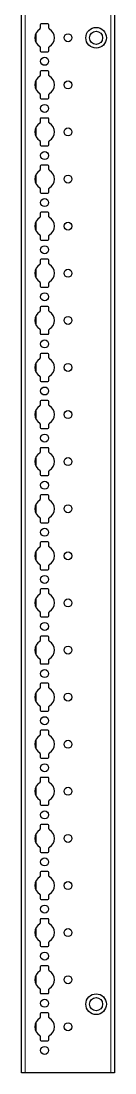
# Model space of a CAD drawing. Header units: millimetres. Extents: x -199 to 2916, y -2247 to 1507.
# Drawn here: x 2866 to 2916, y -852 to -293 of the extents above; entities that cross this region are included whole.
import ezdxf

# ---------------------------------------------------------------- set-up
doc = ezdxf.new("R2010")
doc.units = ezdxf.units.MM

msp = doc.modelspace()

# ---------------------------------------------------------------- linework, layer by layer
at = {"color": 7, "linetype": 'Continuous', "lineweight": 25}
for p, q in [((2866.15, -851.79), (2866.15, 247.21)), ((2915.85, 247.21), (2915.85, -851.79)), ((2876.2, -295.39), (2876.2, -297.27)), ((2880.3, -294.89), (2876.7, -294.89)), ((2880.8, -297.27), (2880.8, -295.39)), ((2876.2, -307.32), (2876.2, -309.19)), ((2876.7, -309.69), (2880.3, -309.69)), ((2880.8, -309.19), (2880.8, -307.32)), ((2876.2, -320.39), (2876.2, -322.27)), ((2880.3, -319.89), (2876.7, -319.89)), ((2880.8, -322.27), (2880.8, -320.39)), ((2876.2, -332.32), (2876.2, -334.19)), ((2876.7, -334.69), (2880.3, -334.69)), ((2880.8, -334.19), (2880.8, -332.32)), ((2876.2, -345.39), (2876.2, -347.27)), ((2880.3, -344.89), (2876.7, -344.89)), ((2880.8, -347.27), (2880.8, -345.39)), ((2876.2, -357.32), (2876.2, -359.19)), ((2880.8, -359.19), (2880.8, -357.32)), ((2876.7, -359.69), (2880.3, -359.69)), ((2876.2, -370.39), (2876.2, -372.27)), ((2880.3, -369.89), (2876.7, -369.89)), ((2880.8, -372.27), (2880.8, -370.39)), ((2876.2, -382.32), (2876.2, -384.19)), ((2876.7, -384.69), (2880.3, -384.69)), ((2880.8, -384.19), (2880.8, -382.32)), ((2876.2, -395.39), (2876.2, -397.27)), ((2880.3, -394.89), (2876.7, -394.89)), ((2880.8, -397.27), (2880.8, -395.39)), ((2876.2, -407.32), (2876.2, -409.19)), ((2880.8, -409.19), (2880.8, -407.32)), ((2876.7, -409.69), (2880.3, -409.69)), ((2876.2, -420.39), (2876.2, -422.27)), ((2880.3, -419.89), (2876.7, -419.89)), ((2880.8, -422.27), (2880.8, -420.39)), ((2876.2, -432.32), (2876.2, -434.19)), ((2876.7, -434.69), (2880.3, -434.69)), ((2880.8, -434.19), (2880.8, -432.32)), ((2876.2, -445.39), (2876.2, -447.27)), ((2880.3, -444.89), (2876.7, -444.89)), ((2880.8, -447.27), (2880.8, -445.39)), ((2876.2, -457.32), (2876.2, -459.19)), ((2880.8, -459.19), (2880.8, -457.32)), ((2876.7, -459.69), (2880.3, -459.69)), ((2876.2, -470.39), (2876.2, -472.27)), ((2880.3, -469.89), (2876.7, -469.89)), ((2880.8, -472.27), (2880.8, -470.39)), ((2876.2, -482.32), (2876.2, -484.19)), ((2876.7, -484.69), (2880.3, -484.69)), ((2880.8, -484.19), (2880.8, -482.32)), ((2876.2, -495.39), (2876.2, -497.27)), ((2880.3, -494.89), (2876.7, -494.89)), ((2880.8, -497.27), (2880.8, -495.39)), ((2876.2, -507.32), (2876.2, -509.19)), ((2880.8, -509.19), (2880.8, -507.32)), ((2876.7, -509.69), (2880.3, -509.69)), ((2876.2, -520.39), (2876.2, -522.27)), ((2880.3, -519.89), (2876.7, -519.89)), ((2880.8, -522.27), (2880.8, -520.39)), ((2876.2, -532.32), (2876.2, -534.19)), ((2876.7, -534.69), (2880.3, -534.69)), ((2880.8, -534.19), (2880.8, -532.32)), ((2876.2, -545.39), (2876.2, -547.27)), ((2880.3, -544.89), (2876.7, -544.89)), ((2880.8, -547.27), (2880.8, -545.39)), ((2876.2, -557.32), (2876.2, -559.19)), ((2880.8, -559.19), (2880.8, -557.32)), ((2876.7, -559.69), (2880.3, -559.69)), ((2876.2, -570.39), (2876.2, -572.27)), ((2880.3, -569.89), (2876.7, -569.89)), ((2880.8, -572.27), (2880.8, -570.39)), ((2876.2, -582.32), (2876.2, -584.19)), ((2876.7, -584.69), (2880.3, -584.69)), ((2880.8, -584.19), (2880.8, -582.32)), ((2876.2, -595.39), (2876.2, -597.27)), ((2880.3, -594.89), (2876.7, -594.89)), ((2880.8, -597.27), (2880.8, -595.39)), ((2876.2, -607.32), (2876.2, -609.19)), ((2880.8, -609.19), (2880.8, -607.32)), ((2876.7, -609.69), (2880.3, -609.69)), ((2876.2, -620.39), (2876.2, -622.27)), ((2880.3, -619.89), (2876.7, -619.89)), ((2880.8, -622.27), (2880.8, -620.39)), ((2876.2, -632.32), (2876.2, -634.19)), ((2876.7, -634.69), (2880.3, -634.69)), ((2880.8, -634.19), (2880.8, -632.32)), ((2876.2, -645.39), (2876.2, -647.27)), ((2880.3, -644.89), (2876.7, -644.89)), ((2880.8, -647.27), (2880.8, -645.39)), ((2876.2, -657.32), (2876.2, -659.19)), ((2880.8, -659.19), (2880.8, -657.32)), ((2876.7, -659.69), (2880.3, -659.69)), ((2880.3, -669.89), (2876.7, -669.89)), ((2876.2, -670.39), (2876.2, -672.27)), ((2880.8, -672.27), (2880.8, -670.39)), ((2876.2, -682.32), (2876.2, -684.19)), ((2876.7, -684.69), (2880.3, -684.69)), ((2880.8, -684.19), (2880.8, -682.32)), ((2876.2, -695.39), (2876.2, -697.27)), ((2880.3, -694.89), (2876.7, -694.89)), ((2880.8, -697.27), (2880.8, -695.39)), ((2876.2, -707.32), (2876.2, -709.19)), ((2880.8, -709.19), (2880.8, -707.32)), ((2876.7, -709.69), (2880.3, -709.69)), ((2880.3, -719.89), (2876.7, -719.89)), ((2876.2, -720.39), (2876.2, -722.27)), ((2880.8, -722.27), (2880.8, -720.39)), ((2876.2, -732.32), (2876.2, -734.19)), ((2876.7, -734.69), (2880.3, -734.69)), ((2880.8, -734.19), (2880.8, -732.32)), ((2876.2, -745.39), (2876.2, -747.27)), ((2880.3, -744.89), (2876.7, -744.89)), ((2880.8, -747.27), (2880.8, -745.39)), ((2876.2, -757.32), (2876.2, -759.19)), ((2880.8, -759.19), (2880.8, -757.32)), ((2876.7, -759.69), (2880.3, -759.69)), ((2876.2, -770.39), (2876.2, -772.27)), ((2880.3, -769.89), (2876.7, -769.89)), ((2880.8, -772.27), (2880.8, -770.39)), ((2876.2, -782.32), (2876.2, -784.19)), ((2876.7, -784.69), (2880.3, -784.69)), ((2880.8, -784.19), (2880.8, -782.32)), ((2876.2, -795.39), (2876.2, -797.27)), ((2880.3, -794.89), (2876.7, -794.89)), ((2880.8, -797.27), (2880.8, -795.39)), ((2876.2, -807.32), (2876.2, -809.19)), ((2880.8, -809.19), (2880.8, -807.32)), ((2876.7, -809.69), (2880.3, -809.69)), ((2876.2, -820.39), (2876.2, -822.27)), ((2880.3, -819.89), (2876.7, -819.89)), ((2880.8, -822.27), (2880.8, -820.39)), ((2876.2, -832.32), (2876.2, -834.19)), ((2876.7, -834.69), (2880.3, -834.69)), ((2880.8, -834.19), (2880.8, -832.32)), ((2868.15, -851.79), (2866.15, -851.79)), ((2913.85, -851.79), (2868.15, -851.79)), ((2915.85, -851.79), (2913.85, -851.79))]:
    msp.add_line(p, q, dxfattribs=at)
at = {"color": 8, "linetype": 'Continuous', "lineweight": 18}
for p, q in [((2868.15, 247.21), (2868.15, -851.79)), ((2913.85, -851.79), (2913.85, 247.21)), ((2874, -299.59), (2874, -305)), ((2874, -324.59), (2874, -330)), ((2874, -349.59), (2874, -355)), ((2874, -374.59), (2874, -380)), ((2874, -399.59), (2874, -405)), ((2874, -424.59), (2874, -430)), ((2874, -449.59), (2874, -455)), ((2874, -474.59), (2874, -480)), ((2874, -499.59), (2874, -505)), ((2874, -524.59), (2874, -530)), ((2874, -549.59), (2874, -555)), ((2874, -574.59), (2874, -580)), ((2874, -599.59), (2874, -605)), ((2874, -624.59), (2874, -630)), ((2874, -649.59), (2874, -655)), ((2874, -674.59), (2874, -680)), ((2874, -699.59), (2874, -705)), ((2874, -724.59), (2874, -730)), ((2874, -749.59), (2874, -755)), ((2874, -774.59), (2874, -780)), ((2874, -799.59), (2874, -805)), ((2874, -824.59), (2874, -830))]:
    msp.add_line(p, q, dxfattribs=at)
at = {"color": 7, "linetype": 'Continuous', "lineweight": 25}
for centre, radius in [((2891, -302.29), 2.12), ((2906, -302.29), 5.5), ((2906, -302.29), 3.5), ((2878.5, -314.79), 2.12), ((2891, -327.29), 2.12), ((2878.5, -339.79), 2.12), ((2891, -352.29), 2.12), ((2878.5, -364.79), 2.12), ((2891, -377.29), 2.12), ((2878.5, -389.79), 2.12), ((2891, -402.29), 2.12), ((2878.5, -414.79), 2.12), ((2891, -427.29), 2.12), ((2878.5, -439.79), 2.12), ((2891, -452.29), 2.12), ((2878.5, -464.79), 2.12), ((2891, -477.29), 2.12), ((2878.5, -489.79), 2.12), ((2891, -502.29), 2.12), ((2878.5, -514.79), 2.12), ((2891, -527.29), 2.12), ((2878.5, -539.79), 2.12), ((2891, -552.29), 2.12), ((2878.5, -564.79), 2.12), ((2891, -577.29), 2.12), ((2878.5, -589.79), 2.12), ((2891, -602.29), 2.12), ((2878.5, -614.79), 2.12), ((2891, -627.29), 2.12), ((2878.5, -639.79), 2.12), ((2891, -652.29), 2.12), ((2878.5, -664.79), 2.12), ((2891, -677.29), 2.12), ((2878.5, -689.79), 2.12), ((2891, -702.29), 2.12), ((2878.5, -714.79), 2.12), ((2891, -727.29), 2.12), ((2878.5, -739.79), 2.12), ((2891, -752.29), 2.12), ((2878.5, -764.79), 2.12), ((2891, -777.29), 2.12), ((2878.5, -789.79), 2.12), ((2891, -802.29), 2.12), ((2878.5, -814.79), 2.12), ((2906, -815.29), 5.5), ((2906, -815.29), 3.5), ((2891, -827.29), 2.12), ((2878.5, -839.79), 2.12)]:
    msp.add_circle(centre, radius, dxfattribs=at)
for centre, radius, start, end in [((2876.7, -295.39), 0.5, 90, 180), ((2880.3, -295.39), 0.5, 0, 90), ((2878.5, -302.29), 5.25, 119.1407, 240.8593), ((2875.7, -297.27), 0.5, 299.1407, 0), ((2881.3, -297.27), 0.5, 180, 240.8593), ((2878.5, -302.29), 5.25, 299.1407, 60.8593), ((2875.7, -307.32), 0.5, 0, 60.8593), ((2881.3, -307.32), 0.5, 119.1407, 180), ((2876.7, -309.19), 0.5, 180, 270), ((2880.3, -309.19), 0.5, 270, 0), ((2878.5, -327.29), 5.25, 119.1407, 240.8593), ((2875.7, -322.27), 0.5, 299.1407, 0), ((2876.7, -320.39), 0.5, 90, 180), ((2880.3, -320.39), 0.5, 0, 90), ((2881.3, -322.27), 0.5, 180, 240.8593), ((2878.5, -327.29), 5.25, 299.1407, 60.8593), ((2875.7, -332.32), 0.5, 0, 60.8593), ((2876.7, -334.19), 0.5, 180, 270), ((2880.3, -334.19), 0.5, 270, 0), ((2881.3, -332.32), 0.5, 119.1407, 180), ((2876.7, -345.39), 0.5, 90, 180), ((2880.3, -345.39), 0.5, 0, 90), ((2878.5, -352.29), 5.25, 119.1407, 240.8593), ((2875.7, -347.27), 0.5, 299.1407, 0), ((2881.3, -347.27), 0.5, 180, 240.8593), ((2878.5, -352.29), 5.25, 299.1407, 60.8593), ((2875.7, -357.32), 0.5, 0, 60.8593), ((2881.3, -357.32), 0.5, 119.1407, 180), ((2876.7, -359.19), 0.5, 180, 270), ((2880.3, -359.19), 0.5, 270, 0), ((2878.5, -377.29), 5.25, 119.1407, 240.8593), ((2875.7, -372.27), 0.5, 299.1407, 0), ((2876.7, -370.39), 0.5, 90, 180), ((2880.3, -370.39), 0.5, 0, 90), ((2881.3, -372.27), 0.5, 180, 240.8593), ((2878.5, -377.29), 5.25, 299.1407, 60.8593), ((2875.7, -382.32), 0.5, 0, 60.8593), ((2876.7, -384.19), 0.5, 180, 270), ((2880.3, -384.19), 0.5, 270, 0), ((2881.3, -382.32), 0.5, 119.1407, 180), ((2876.7, -395.39), 0.5, 90, 180), ((2880.3, -395.39), 0.5, 0, 90), ((2878.5, -402.29), 5.25, 119.1407, 240.8593), ((2875.7, -397.27), 0.5, 299.1407, 0), ((2881.3, -397.27), 0.5, 180, 240.8593), ((2878.5, -402.29), 5.25, 299.1407, 60.8593), ((2875.7, -407.32), 0.5, 0, 60.8593), ((2881.3, -407.32), 0.5, 119.1407, 180), ((2876.7, -409.19), 0.5, 180, 270), ((2880.3, -409.19), 0.5, 270, 0), ((2878.5, -427.29), 5.25, 119.1407, 240.8593), ((2875.7, -422.27), 0.5, 299.1407, 0), ((2876.7, -420.39), 0.5, 90, 180), ((2880.3, -420.39), 0.5, 0, 90), ((2881.3, -422.27), 0.5, 180, 240.8593), ((2878.5, -427.29), 5.25, 299.1407, 60.8593), ((2875.7, -432.32), 0.5, 0, 60.8593), ((2876.7, -434.19), 0.5, 180, 270), ((2880.3, -434.19), 0.5, 270, 0), ((2881.3, -432.32), 0.5, 119.1407, 180), ((2876.7, -445.39), 0.5, 90, 180), ((2880.3, -445.39), 0.5, 0, 90), ((2878.5, -452.29), 5.25, 119.1407, 240.8593), ((2875.7, -447.27), 0.5, 299.1407, 0), ((2881.3, -447.27), 0.5, 180, 240.8593), ((2878.5, -452.29), 5.25, 299.1407, 60.8593), ((2875.7, -457.32), 0.5, 0, 60.8593), ((2881.3, -457.32), 0.5, 119.1407, 180), ((2876.7, -459.19), 0.5, 180, 270), ((2880.3, -459.19), 0.5, 270, 0), ((2878.5, -477.29), 5.25, 119.1407, 240.8593), ((2875.7, -472.27), 0.5, 299.1407, 0), ((2876.7, -470.39), 0.5, 90, 180), ((2880.3, -470.39), 0.5, 0, 90), ((2881.3, -472.27), 0.5, 180, 240.8593), ((2878.5, -477.29), 5.25, 299.1407, 60.8593), ((2875.7, -482.32), 0.5, 0, 60.8593), ((2876.7, -484.19), 0.5, 180, 270), ((2880.3, -484.19), 0.5, 270, 0), ((2881.3, -482.32), 0.5, 119.1407, 180), ((2876.7, -495.39), 0.5, 90, 180), ((2880.3, -495.39), 0.5, 0, 90), ((2878.5, -502.29), 5.25, 119.1407, 240.8593), ((2875.7, -497.27), 0.5, 299.1407, 0), ((2881.3, -497.27), 0.5, 180, 240.8593), ((2878.5, -502.29), 5.25, 299.1407, 60.8593), ((2875.7, -507.32), 0.5, 0, 60.8593), ((2881.3, -507.32), 0.5, 119.1407, 180), ((2876.7, -509.19), 0.5, 180, 270), ((2880.3, -509.19), 0.5, 270, 0), ((2878.5, -527.29), 5.25, 119.1407, 240.8593), ((2875.7, -522.27), 0.5, 299.1407, 0), ((2876.7, -520.39), 0.5, 90, 180), ((2880.3, -520.39), 0.5, 0, 90), ((2881.3, -522.27), 0.5, 180, 240.8593), ((2878.5, -527.29), 5.25, 299.1407, 60.8593), ((2875.7, -532.32), 0.5, 0, 60.8593), ((2876.7, -534.19), 0.5, 180, 270), ((2880.3, -534.19), 0.5, 270, 0), ((2881.3, -532.32), 0.5, 119.1407, 180), ((2876.7, -545.39), 0.5, 90, 180), ((2880.3, -545.39), 0.5, 0, 90), ((2878.5, -552.29), 5.25, 119.1407, 240.8593), ((2875.7, -547.27), 0.5, 299.1407, 0), ((2881.3, -547.27), 0.5, 180, 240.8593), ((2878.5, -552.29), 5.25, 299.1407, 60.8593), ((2875.7, -557.32), 0.5, 0, 60.8593), ((2881.3, -557.32), 0.5, 119.1407, 180), ((2876.7, -559.19), 0.5, 180, 270), ((2880.3, -559.19), 0.5, 270, 0), ((2878.5, -577.29), 5.25, 119.1407, 240.8593), ((2875.7, -572.27), 0.5, 299.1407, 0), ((2876.7, -570.39), 0.5, 90, 180), ((2880.3, -570.39), 0.5, 0, 90), ((2881.3, -572.27), 0.5, 180, 240.8593), ((2878.5, -577.29), 5.25, 299.1407, 60.8593), ((2875.7, -582.32), 0.5, 0, 60.8593), ((2876.7, -584.19), 0.5, 180, 270), ((2880.3, -584.19), 0.5, 270, 0), ((2881.3, -582.32), 0.5, 119.1407, 180), ((2875.7, -597.27), 0.5, 299.1407, 0), ((2876.7, -595.39), 0.5, 90, 180), ((2880.3, -595.39), 0.5, 0, 90), ((2881.3, -597.27), 0.5, 180, 240.8593), ((2878.5, -602.29), 5.25, 119.1407, 240.8593), ((2878.5, -602.29), 5.25, 299.1407, 60.8593), ((2875.7, -607.32), 0.5, 0, 60.8593), ((2881.3, -607.32), 0.5, 119.1407, 180), ((2876.7, -609.19), 0.5, 180, 270), ((2880.3, -609.19), 0.5, 270, 0), ((2878.5, -627.29), 5.25, 119.1407, 240.8593), ((2875.7, -622.27), 0.5, 299.1407, 0), ((2876.7, -620.39), 0.5, 90, 180), ((2880.3, -620.39), 0.5, 0, 90), ((2881.3, -622.27), 0.5, 180, 240.8593), ((2878.5, -627.29), 5.25, 299.1407, 60.8593), ((2875.7, -632.32), 0.5, 0, 60.8593), ((2876.7, -634.19), 0.5, 180, 270), ((2880.3, -634.19), 0.5, 270, 0), ((2881.3, -632.32), 0.5, 119.1407, 180), ((2878.5, -652.29), 5.25, 119.1407, 240.8593), ((2875.7, -647.27), 0.5, 299.1407, 0), ((2876.7, -645.39), 0.5, 90, 180), ((2880.3, -645.39), 0.5, 0, 90), ((2881.3, -647.27), 0.5, 180, 240.8593), ((2878.5, -652.29), 5.25, 299.1407, 60.8593), ((2875.7, -657.32), 0.5, 0, 60.8593), ((2881.3, -657.32), 0.5, 119.1407, 180), ((2876.7, -659.19), 0.5, 180, 270), ((2880.3, -659.19), 0.5, 270, 0), ((2876.7, -670.39), 0.5, 90, 180), ((2880.3, -670.39), 0.5, 0, 90), ((2878.5, -677.29), 5.25, 119.1407, 240.8593), ((2875.7, -672.27), 0.5, 299.1407, 0), ((2881.3, -672.27), 0.5, 180, 240.8593), ((2878.5, -677.29), 5.25, 299.1407, 60.8593), ((2875.7, -682.32), 0.5, 0, 60.8593), ((2876.7, -684.19), 0.5, 180, 270), ((2880.3, -684.19), 0.5, 270, 0), ((2881.3, -682.32), 0.5, 119.1407, 180), ((2878.5, -702.29), 5.25, 119.1407, 240.8593), ((2875.7, -697.27), 0.5, 299.1407, 0), ((2876.7, -695.39), 0.5, 90, 180), ((2880.3, -695.39), 0.5, 0, 90), ((2881.3, -697.27), 0.5, 180, 240.8593), ((2878.5, -702.29), 5.25, 299.1407, 60.8593), ((2875.7, -707.32), 0.5, 0, 60.8593), ((2881.3, -707.32), 0.5, 119.1407, 180), ((2876.7, -709.19), 0.5, 180, 270), ((2880.3, -709.19), 0.5, 270, 0), ((2876.7, -720.39), 0.5, 90, 180), ((2880.3, -720.39), 0.5, 0, 90), ((2878.5, -727.29), 5.25, 119.1407, 240.8593), ((2875.7, -722.27), 0.5, 299.1407, 0), ((2881.3, -722.27), 0.5, 180, 240.8593), ((2878.5, -727.29), 5.25, 299.1407, 60.8593), ((2875.7, -732.32), 0.5, 0, 60.8593), ((2876.7, -734.19), 0.5, 180, 270), ((2880.3, -734.19), 0.5, 270, 0), ((2881.3, -732.32), 0.5, 119.1407, 180), ((2878.5, -752.29), 5.25, 119.1407, 240.8593), ((2875.7, -747.27), 0.5, 299.1407, 0), ((2876.7, -745.39), 0.5, 90, 180), ((2880.3, -745.39), 0.5, 0, 90), ((2881.3, -747.27), 0.5, 180, 240.8593), ((2878.5, -752.29), 5.25, 299.1407, 60.8593), ((2875.7, -757.32), 0.5, 0, 60.8593), ((2876.7, -759.19), 0.5, 180, 270), ((2880.3, -759.19), 0.5, 270, 0), ((2881.3, -757.32), 0.5, 119.1407, 180), ((2876.7, -770.39), 0.5, 90, 180), ((2880.3, -770.39), 0.5, 0, 90), ((2878.5, -777.29), 5.25, 119.1407, 240.8593), ((2875.7, -772.27), 0.5, 299.1407, 0), ((2881.3, -772.27), 0.5, 180, 240.8593), ((2878.5, -777.29), 5.25, 299.1407, 60.8593), ((2875.7, -782.32), 0.5, 0, 60.8593), ((2876.7, -784.19), 0.5, 180, 270), ((2880.3, -784.19), 0.5, 270, 0), ((2881.3, -782.32), 0.5, 119.1407, 180), ((2878.5, -802.29), 5.25, 119.1407, 240.8593), ((2875.7, -797.27), 0.5, 299.1407, 0), ((2876.7, -795.39), 0.5, 90, 180), ((2880.3, -795.39), 0.5, 0, 90), ((2881.3, -797.27), 0.5, 180, 240.8593), ((2878.5, -802.29), 5.25, 299.1407, 60.8593), ((2875.7, -807.32), 0.5, 0, 60.8593), ((2876.7, -809.19), 0.5, 180, 270), ((2880.3, -809.19), 0.5, 270, 0), ((2881.3, -807.32), 0.5, 119.1407, 180), ((2876.7, -820.39), 0.5, 90, 180), ((2880.3, -820.39), 0.5, 0, 90), ((2878.5, -827.29), 5.25, 119.1407, 240.8593), ((2875.7, -822.27), 0.5, 299.1407, 0), ((2881.3, -822.27), 0.5, 180, 240.8593), ((2878.5, -827.29), 5.25, 299.1407, 60.8593), ((2875.7, -832.32), 0.5, 0, 60.8593), ((2881.3, -832.32), 0.5, 119.1407, 180), ((2876.7, -834.19), 0.5, 180, 270), ((2880.3, -834.19), 0.5, 270, 0)]:
    msp.add_arc(centre, radius, start, end, dxfattribs=at)

doc.saveas('drawing.dxf')
